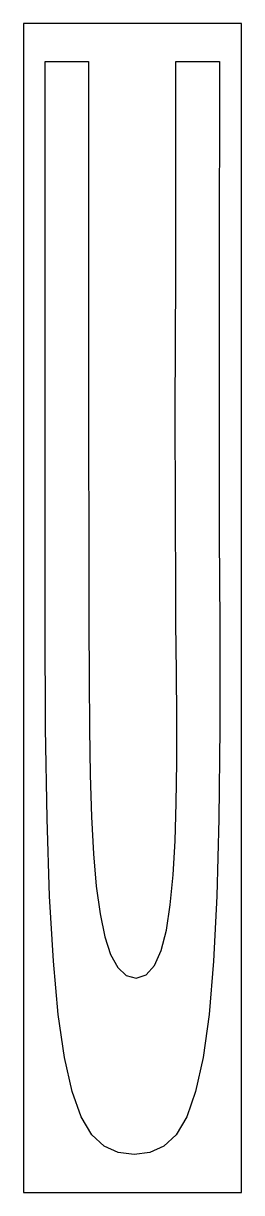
# Model space of a CAD drawing. Extents: x 0 to 20, y 0 to 107.
import ezdxf

# ---------------------------------------------------------------- set-up
doc = ezdxf.new("R2010")
doc.units = 0
doc.layers.add('CUT', color=7, linetype='Continuous')
doc.layers.add('OUTSIDE', color=1, linetype='Continuous')

msp = doc.modelspace()

# ---------------------------------------------------------------- linework, layer by layer
at = {"layer": 'CUT'}
msp.add_lwpolyline([(5.965, 84.86), (5.965, 82.92), (5.965, 80.5), (5.965, 77.61), (5.975, 74.29), (5.975, 70.56), (5.975, 66.45), (5.985, 61.99), (5.995, 57.21), (5.995, 52.12), (6.015, 47.08), (6.0549, 42.45), (6.1248, 38.22), (6.2547, 34.4), (6.4345, 31), (6.6841, 28.04), (7.0237, 25.5), (7.4532, 23.41), (7.9925, 21.78), (8.6417, 20.6), (9.4307, 19.88), (10.3496, 19.64), (11.2584, 19.93), (12.0175, 20.79), (12.6267, 22.16), (13.1061, 24.03), (13.4657, 26.35), (13.7253, 29.08), (13.9051, 32.19), (14.005, 35.64), (14.0549, 39.39), (14.0549, 43.41), (14.025, 47.67), (13.985, 52.12), (13.9551, 56.48), (13.9351, 60.8), (13.9251, 65.02), (13.9151, 69.05), (13.9151, 72.86), (13.9251, 76.36), (13.9351, 79.5), (13.9551, 82.21), (13.965, 84.43), (13.975, 103.5), (13.985, 103.5), (17.96, 103.5), (17.9501, 84.04), (17.9401, 81.65), (17.9301, 78.78), (17.9301, 75.51), (17.9301, 71.93), (17.9301, 68.11), (17.9401, 64.13), (17.9501, 60.09), (17.97, 56.06), (17.99, 52.12), (18, 42.5), (17.9201, 34.2), (17.7303, 27.13), (17.4307, 21.19), (17.0112, 16.3), (16.4619, 12.35), (15.7828, 9.26), (14.9638, 6.94), (14.005, 5.3), (12.8764, 4.24), (11.598, 3.67), (10.1498, 3.5), (8.7016, 3.67), (7.4132, 4.24), (6.2846, 5.3), (5.3059, 6.94), (4.4669, 9.26), (3.7678, 12.35), (3.1985, 16.3), (2.7491, 21.19), (2.4095, 27.13), (2.1798, 34.2), (2.04, 42.5), (2, 52.12), (2, 103.5), (5.975, 103.5)], close=True, dxfattribs=at)
at = {"layer": 'OUTSIDE'}
msp.add_lwpolyline([(0, 0), (20, 0), (20, 107), (0, 107)], close=True, dxfattribs=at)

doc.saveas('drawing.dxf')
